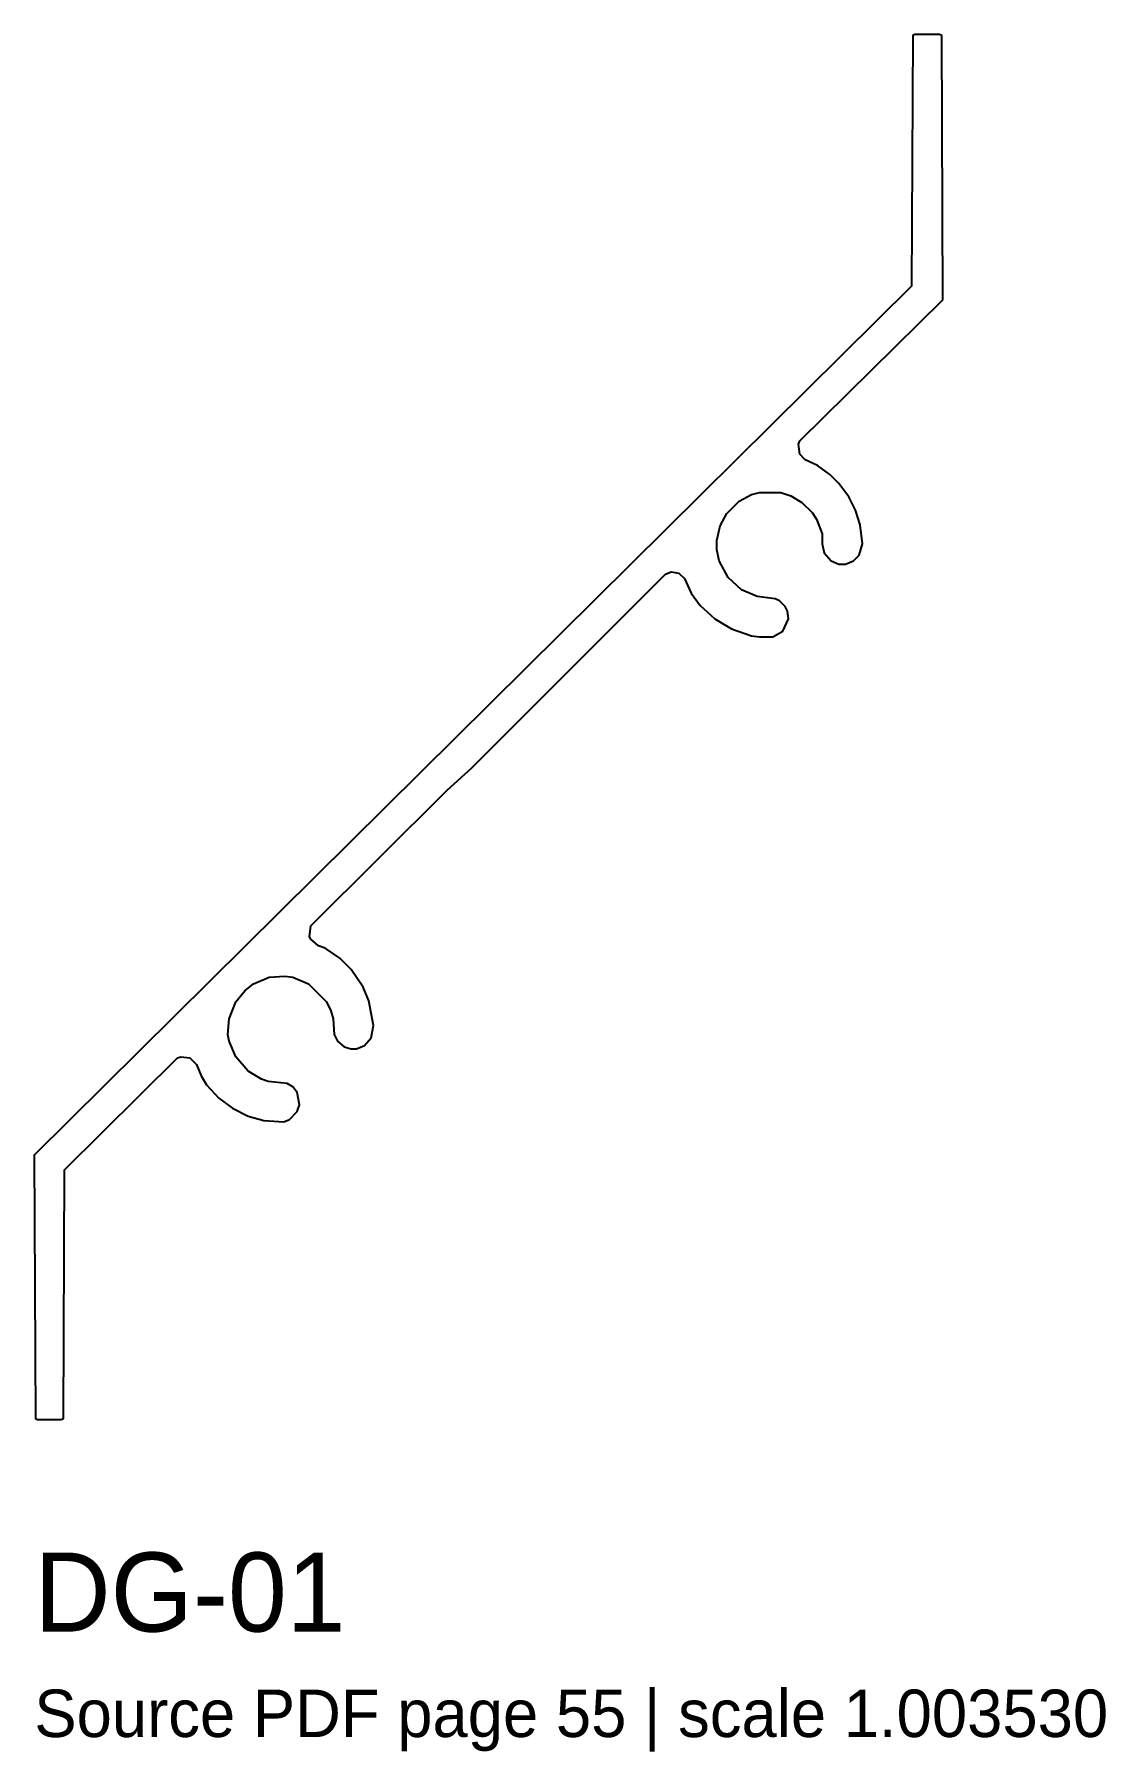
# Model space of a CAD drawing. Header units: millimetres. Extents: x 0 to 40.7, y -12.6 to 52.6.
import ezdxf

# ---------------------------------------------------------------- set-up
doc = ezdxf.new("R2010")
doc.units = ezdxf.units.MM
doc.layers.add('INFO', color=7, linetype='Continuous')
doc.layers.add('PROFILE', color=7, linetype='Continuous')

msp = doc.modelspace()

# ---------------------------------------------------------------- linework, layer by layer
at = {"layer": 'PROFILE'}
msp.add_lwpolyline([(34.454, 52.551), (34.369, 52.594), (33.434, 52.594), (33.349, 52.551), (33.306, 43.035), (0, 10.068), (0.042, 0.085), (0.127, 0.042), (1.02, 0.042), (1.105, 0.085), (1.147, 9.516), (5.438, 13.764), (5.565, 13.807), (5.905, 13.764), (6.16, 13.51), (6.33, 13.085), (6.542, 12.745), (7.01, 12.235), (7.519, 11.853), (8.114, 11.555), (8.709, 11.385), (9.474, 11.343), (9.686, 11.428), (9.983, 11.725), (10.068, 11.98), (9.983, 12.447), (9.814, 12.66), (9.601, 12.787), (8.879, 12.872), (8.624, 12.957), (8.114, 13.255), (7.647, 13.807), (7.392, 14.402), (7.35, 14.657), (7.392, 15.251), (7.647, 15.889), (7.987, 16.313), (8.327, 16.568), (8.921, 16.823), (9.516, 16.866), (9.814, 16.823), (10.408, 16.568), (11.088, 15.889), (11.258, 15.549), (11.343, 15.251), (11.385, 14.657), (11.513, 14.402), (11.768, 14.189), (12.023, 14.104), (12.235, 14.104), (12.532, 14.232), (12.787, 14.529), (12.872, 14.996), (12.702, 15.931), (12.49, 16.441), (12.023, 17.121), (11.598, 17.545), (11.046, 17.928), (10.791, 18.013), (10.493, 18.268), (10.451, 18.353), (10.493, 18.777), (15.676, 23.918), (16.611, 24.767), (23.96, 32.117), (24.173, 32.202), (24.47, 32.159), (24.682, 31.947), (24.937, 31.395), (25.277, 30.927), (25.83, 30.418), (26.467, 30.035), (27.231, 29.78), (27.529, 29.738), (28.039, 29.738), (28.421, 29.95), (28.633, 30.418), (28.591, 30.715), (28.506, 30.885), (28.294, 31.097), (28.124, 31.182), (27.444, 31.267), (26.849, 31.522), (26.339, 31.99), (25.999, 32.627), (25.914, 33.052), (25.914, 33.391), (26.042, 33.944), (26.297, 34.411), (26.764, 34.878), (27.231, 35.133), (27.529, 35.218), (28.336, 35.218), (28.718, 35.091), (29.143, 34.836), (29.526, 34.454), (29.695, 34.199), (29.908, 33.646), (29.908, 33.264), (29.993, 32.924), (30.248, 32.627), (30.545, 32.499), (30.8, 32.499), (31.097, 32.627), (31.31, 32.839), (31.437, 33.264), (31.352, 33.986), (31.182, 34.538), (30.927, 35.048), (30.545, 35.558), (30.205, 35.898), (29.738, 36.238), (29.271, 36.45), (29.058, 36.663), (29.016, 37.045), (29.058, 37.172), (34.496, 42.525)], close=True, dxfattribs=at)

# ---------------------------------------------------------------- texts
at = {"layer": 'INFO'}
for s, height, p in [('DG-01', 3, (0, -8)), ('Source PDF page 55 | scale 1.003530', 1.8, (0, -12))]:
    msp.add_text(s, height=height, dxfattribs=at).set_placement(p)

doc.saveas('drawing.dxf')
